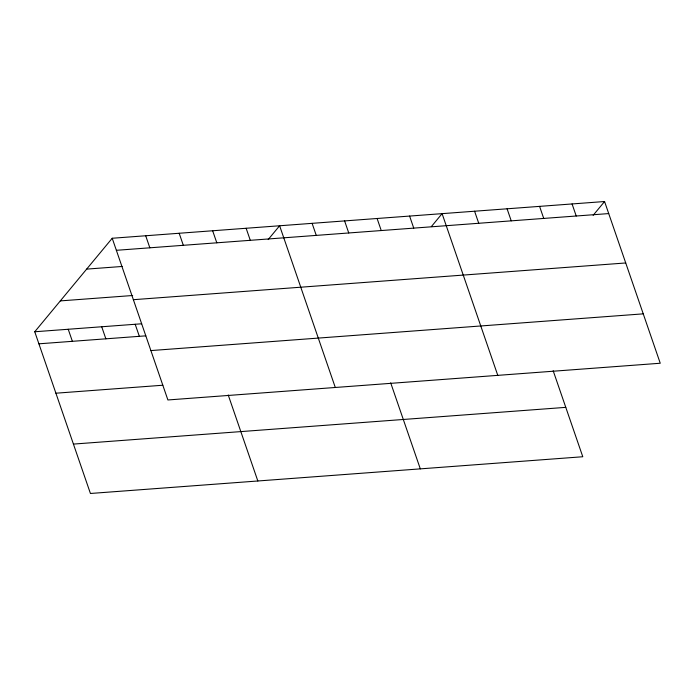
<?xml version="1.0" encoding="UTF-8"?>
<svg xmlns="http://www.w3.org/2000/svg" width="695" height="695" viewBox="0 0 695 695"><rect width="100%" height="100%" fill="white"/><g stroke="black" fill="none" stroke-linecap="round" stroke-linejoin="round"><path stroke-width="1.04" d="M553.168 370.722L582.784 456.745L90.428 493.476L34.75 331.758L112.216 238.255L604.572 201.524L660.25 363.242L167.895 399.964L112.216 238.255M268.174 239.566L279.616 225.762L335.294 387.48M431.326 226.639L442.089 213.643L497.776 375.361M593.13 215.328L604.572 201.524M116.36 250.304L608.716 213.582M86.649 269.113L122.294 266.454M60.317 300.9L132.675 295.505M133.371 299.693L625.726 262.962M34.75 331.758L141.667 323.783M38.903 343.817L145.82 335.841M150.893 350.575L643.249 313.853M55.904 393.205L162.83 385.23M73.427 444.088L565.782 407.357M572.072 203.948L576.225 216.006M539.581 206.372L543.725 218.43M507.081 208.795L511.233 220.854M474.589 211.219L478.733 223.277M409.598 216.067L413.742 228.125M377.098 218.491L381.251 230.549M344.607 220.914L348.751 232.973M390.686 382.841L420.31 468.864M312.107 223.338L316.26 235.396M246.134 228.264L250.287 240.314M212.653 230.757L216.805 242.816M179.171 233.259L183.324 245.309M228.212 394.96L257.836 480.983M145.698 235.753L149.842 247.811M135.186 324.27L139.339 336.319M101.713 326.763L105.857 338.821M68.232 329.265L72.376 341.315"/></g></svg>
